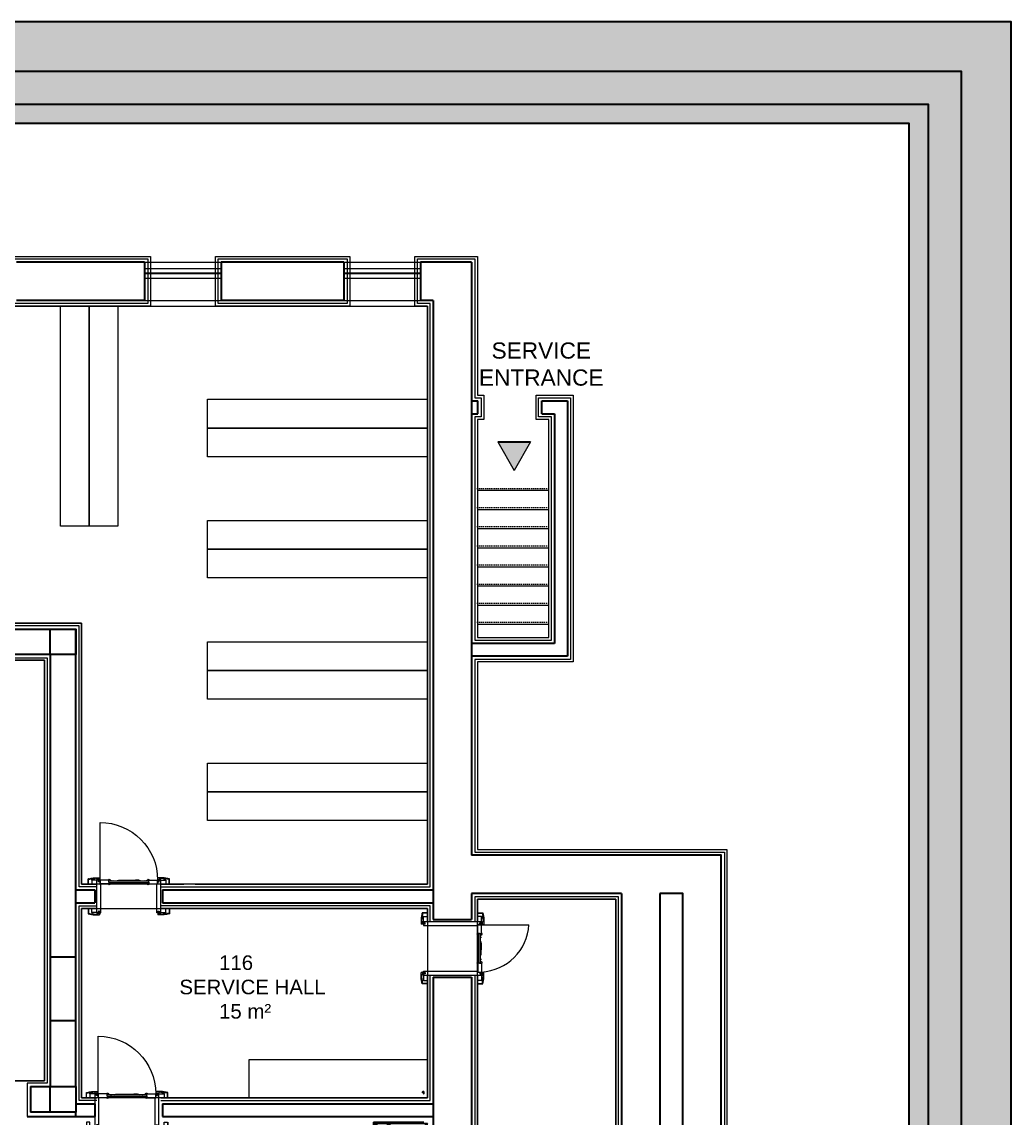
# Model space of a CAD drawing. Header units: millimetres. Extents: x 4346 to 24970, y -10214 to -5839.
# Drawn here: x 16027 to 17577, y -7699 to -5981 of the extents above; entities that cross this region are included whole.
import ezdxf

# ---------------------------------------------------------------- set-up
doc = ezdxf.new("R2010")
doc.units = ezdxf.units.MM
for name, pattern in [('A190-SU-10.01-01_R01$0$DOT2', [3.175, 0, -3.175]), ('DOT2', [0.125, 0, -0.125]), ('HIDDEN2', [0.25, 0.125, -0.125])]:
    doc.linetypes.add(name, pattern=pattern)
for name, color, linetype, lineweight in [('a_merdiven', 115, 'Continuous', 0), ('Auto-Metal', 71, 'Continuous', 0), ('Duvar', 7, 'Continuous', 30), ('duvar mevcut', 55, 'Continuous', 30), ('iç ölçü dikey', 144, 'Continuous', 20), ('Kolon', 6, 'Continuous', 35), ('QAPI_UST_KESIM', 1, 'Continuous', 5), ('TEFRIS', 11, 'Continuous', 15), ('WL - ALÇIPAN KAPLAMA', 30, 'Continuous', 15), ('YAZıMAHAL', 152, 'Continuous', 20), ('Z yazı2', 7, 'Continuous', 0)]:
    doc.layers.add(name, color=color, linetype=linetype, lineweight=lineweight)
doc.layers.add('a_mermer', color=143, linetype='Continuous', lineweight=0, transparency=0.2)
doc.layers.add('a_parke', color=35, linetype='Continuous', lineweight=0, transparency=0.2)
for name, color, linetype in [('Ahsap', 25, 'Continuous'), ('Auto-Gor_3', 8, 'Continuous'), ('Gor_2', 53, 'Continuous'), ('Hidden', 8, 'HIDDEN2'), ('mermer', 143, 'Continuous'), ('Ust_Dot', 8, 'DOT2')]:
    doc.layers.add(name, color=color, linetype=linetype)
doc.styles.add('STYLUS BT', font='stylu.ttf')

# ---------------------------------------------------------------- blocks, each defined once
blk = doc.blocks.new('kapipervaz')
at = {"layer": 'QAPI_UST_KESIM'}
for p, q in [((76393.2, 185959.7), (76395.2, 185959.7)), ((76393.2, 185959.7), (76393.2, 185956.3)), ((76393.2, 185957.2), (76405.6, 185957.2)), ((76395.2, 185959.7), (76395.2, 185957.2)), ((76405.6, 185957.2), (76405.6, 185963.7)), ((76405.6, 185963.7), (76410.8, 185963.7)), ((76405.6, 185957.2), (76405.6, 185955.5)), ((76410.8, 185963.7), (76410.8, 185955.7)), ((76402.2, 185954.9), (76400.8, 185954.9)), ((76405.6, 185955.5), (76402.2, 185955.5)), ((76402.2, 185955.5), (76402.2, 185954.9)), ((76405.6, 185955.5), (76405.6, 185955.1)), ((76407, 185955.1), (76407.2, 185955.1))]:
    blk.add_line(p, q, dxfattribs=at)
for centre, radius, start, end in [((76393.3, 185956.3), 0.154, 164.5943, 245.8606), ((76393.7, 185953.6), 2.61, 60.471, 98.9376), ((76395.2, 185956), 0.275, 217.0222, 348.7051), ((76395.7, 185952.3), 3.62, 35.9499, 94.6026), ((76399.6, 185955.1), 1.15, 211.4655, 352.0444), ((76406.3, 185955.3), 0.766, 199.2135, 337.6241), ((76409, 185953), 2.73, 74.455, 132.3462), ((76410.3, 185955.8), 0.516, 194.6871, 347.1328)]:
    blk.add_arc(centre, radius, start, end, dxfattribs=at)
blk = doc.blocks.new('papuc1')
at = {"layer": 'QAPI_UST_KESIM'}
for p, q in [((76393.2, 185928.6), (76401.3, 185930.1)), ((76393.2, 185920), (76393.2, 185928.6)), ((76401.3, 185930.1), (76411.2, 185930.1)), ((76411.2, 185925.7), (76411.2, 185930.1))]:
    blk.add_line(p, q, dxfattribs=at)
blk = doc.blocks.new('kk')
at = {"layer": 'QAPI_UST_KESIM'}
for p, q in [((-22.3, 93.9), (28.9, 93.9)), ((-22.3, 89.6), (-22.3, 87.8)), ((-22.3, 87.8), (22.3, 87.8)), ((22.3, 89.2), (22.3, 87.8)), ((22.8, 89), (28.9, 89)), ((22.8, 75.2), (22.8, 89)), ((28.8, 75.2), (28.8, 89)), ((22.6, 72.9), (22.6, 73.2)), ((25.8, 75.2), (22.8, 75.2)), ((24.5, 71.3), (23.9, 71.3)), ((24.5, 75.2), (24.5, 12.6)), ((25.7, 75.2), (28.8, 75.2)), ((27, 75.2), (27, 12.6)), ((27, 71.3), (27.6, 71.3)), ((28.9, 72.9), (28.9, 73.2)), ((23.3, 60.1), (23, 60.1)), ((23, 60.1), (23, 54.5)), ((23, 27.6), (23, 54.5)), ((28.2, 60.1), (28.5, 60.1)), ((28.5, 60.1), (28.5, 54.5)), ((28.5, 27.6), (28.5, 54.5)), ((23.3, 27.6), (23, 27.6)), ((28.2, 27.6), (28.5, 27.6)), ((-22.3, -1.8), (-22.3, 0)), ((-22.3, 0), (22.3, 0)), ((22.3, -1.4), (22.3, 0)), ((22.6, 14.9), (22.6, 14.6)), ((22.8, 12.6), (22.8, -1.2)), ((25.8, 12.6), (22.8, 12.6)), ((24.5, 16.5), (23.9, 16.5)), ((25.7, 12.6), (28.8, 12.6)), ((27, 16.5), (27.6, 16.5)), ((28.8, 12.6), (28.8, -1.2)), ((28.9, 14.9), (28.9, 14.6)), ((-22.3, -6.1), (28.9, -6.1)), ((22.8, -1.2), (28.9, -1.2)), ((28.8, -1.2), (22.8, -1.2))]:
    blk.add_line(p, q, dxfattribs=at)
for points in [[(22.3, 89.2), (28.8, 89.2), (28.8, 89.6)], [(28.8, -1.8), (28.8, -1.4), (22.3, -1.4)], [(28.9, -1.2), (119.1, -1.2)]]:
    blk.add_lwpolyline(points, dxfattribs=at)
for points in [[(24.6, 68.3), (24.1, 68.3), (24.1, 68.5, -1), (24.1, 69.5), (24.1, 69.8), (24.6, 69.8)], [(27, 68.3), (27.5, 68.3), (27.5, 68.5, 1), (27.5, 69.5), (27.5, 69.8), (27, 69.8)], [(24.5, 18), (24, 18), (24, 18.3, -1), (24, 19.3), (24, 19.5), (24.5, 19.5)], [(27, 18), (27.5, 18), (27.5, 18.3, 1), (27.5, 19.3), (27.5, 19.5), (27, 19.5)]]:
    blk.add_lwpolyline(points, format="xyb", dxfattribs=at)
for centre, radius, start, end in [((28.9, -1.2), 90.2, 0, 90), ((28.9, -1.2), 90.2, 0, 90), ((22.8, 74.4), 1.2, 89.5197, 264.3977), ((22, 71), 2, 6.7173, 70.3239), ((29.6, 71), 2, 109.6761, 173.2827), ((28.8, 74.4), 1.2, 275.6023, 90.4803), ((36.4, 60.7), 13.1, 175.8979, 182.55), ((25.3, 61.5), 1.92, 113.3486, 175.4857), ((26.3, 61.5), 1.92, 4.5143, 66.6514), ((15.1, 60.7), 13.1, 357.45, 4.1021), ((36.4, 27.1), 13.1, 177.45, 184.1021), ((25.3, 26.3), 1.92, 184.5143, 246.6514), ((26.3, 26.3), 1.92, 293.3486, 355.4857), ((15.1, 27.1), 13.1, 355.8979, 2.55), ((22.8, 13.4), 1.2, 95.6023, 270.4803), ((22, 16.8), 2, 289.6761, 353.2827), ((29.6, 16.8), 2, 186.7173, 250.3239), ((28.8, 13.4), 1.2, 269.5197, 84.3977)]:
    blk.add_arc(centre, radius, start, end, dxfattribs=at)
at = {"layer": 'QAPI_UST_KESIM', "extrusion": (0, 0, -1), "zscale": -1}
for name, p, rotation in [('papuc1', (-185904.3, 76500.8), 270), ('kapipervaz', (185979.4, -76303.6), 90.00000000000001), ('kapipervaz', (-185986, 76391.4), 270), ('papuc1', (185897.7, -76413), 90.00000000000001)]:
    blk.add_blockref(name, p, dxfattribs=dict(at, rotation=rotation))
at = {"layer": 'QAPI_UST_KESIM'}
for name, p, rotation in [('papuc1', (-185897.7, 76500.8), 270), ('kapipervaz', (185986, -76303.6), 90.00000000000001), ('papuc1', (185904.3, -76413), 90.00000000000001), ('kapipervaz', (-185979.4, 76391.4), 270)]:
    blk.add_blockref(name, p, dxfattribs=dict(at, rotation=rotation))
blk = doc.blocks.new('ghdfh')
at = {"layer": 'QAPI_UST_KESIM'}
for p, q in [((15324, 2938.8), (15415.1, 2938.8)), ((15324, 2934.5), (15324, 2932.7)), ((15324, 2932.7), (15408.5, 2932.7)), ((15408.5, 2934.1), (15408.5, 2932.7)), ((15409, 2933.9), (15415.1, 2933.9)), ((15415, 2933.9), (15409, 2933.9)), ((15409, 2920.2), (15409, 2933.9)), ((15415, 2920.2), (15415, 2933.9)), ((15408.8, 2917.8), (15408.8, 2918.1)), ((15412, 2920.2), (15409, 2920.2)), ((15409.6, 2905.1), (15409.2, 2905.1)), ((15409.2, 2905.1), (15409.2, 2894.3)), ((15410.7, 2916.2), (15410.2, 2916.2)), ((15410.7, 2873.6), (15410.7, 2920.2)), ((15411.9, 2920.2), (15415, 2920.2)), ((15413.2, 2873.6), (15413.2, 2920.2)), ((15413.2, 2916.2), (15413.8, 2916.2)), ((15414.4, 2905.1), (15414.7, 2905.1)), ((15414.7, 2905.1), (15414.7, 2894.3)), ((15415.1, 2917.8), (15415.1, 2918.1)), ((15409.2, 2888.6), (15409.2, 2894.3)), ((15409.6, 2888.6), (15409.2, 2888.6)), ((15414.4, 2888.6), (15414.7, 2888.6)), ((15414.7, 2888.6), (15414.7, 2894.3)), ((15408.8, 2875.8), (15408.8, 2875.5)), ((15409, 2873.5), (15409, 2859.7)), ((15412, 2873.5), (15409, 2873.5)), ((15410.7, 2877.5), (15410.2, 2877.5)), ((15411.9, 2873.5), (15415, 2873.5)), ((15413.2, 2877.5), (15413.8, 2877.5)), ((15415, 2873.5), (15415, 2859.7)), ((15415.1, 2875.8), (15415.1, 2875.5)), ((15324, 2859.1), (15324, 2860.9)), ((15324, 2860.9), (15408.5, 2860.9)), ((15324, 2854.8), (15415.1, 2854.8)), ((15408.5, 2859.5), (15408.5, 2860.9)), ((15409, 2859.7), (15415.1, 2859.7))]:
    blk.add_line(p, q, dxfattribs=at)
for points in [[(15415, 2934.5), (15415, 2934.1), (15408.5, 2934.1)], [(15415.1, 2933.9), (15489.3, 2933.9)], [(15408.5, 2859.5), (15415, 2859.5), (15415, 2859.1)]]:
    blk.add_lwpolyline(points, dxfattribs=at)
for points in [[(15410.7, 2914.7), (15410.2, 2914.7), (15410.2, 2914.5, 1), (15410.2, 2913.5), (15410.2, 2913.2), (15410.7, 2913.2)], [(15413.2, 2914.7), (15413.7, 2914.7), (15413.7, 2914.5, -1), (15413.7, 2913.5), (15413.7, 2913.2), (15413.2, 2913.2)], [(15410.8, 2880.5), (15410.3, 2880.5), (15410.3, 2880.2, 1), (15410.3, 2879.2), (15410.3, 2879), (15410.8, 2879)], [(15413.2, 2880.5), (15413.7, 2880.5), (15413.7, 2880.2, -1), (15413.7, 2879.2), (15413.7, 2879), (15413.2, 2879)]]:
    blk.add_lwpolyline(points, format="xyb", dxfattribs=at)
for centre, radius, start, end in [((15410.6, 2938.4), 78.8, 273.2511, 356.7489), ((15409, 2919.3), 1.2, 89.5197, 264.3977), ((15408.2, 2916), 2, 6.7173, 70.3239), ((15422.6, 2905.7), 13.1, 175.8979, 182.55), ((15411.5, 2906.5), 1.92, 113.3486, 175.4857), ((15412.5, 2906.5), 1.92, 4.5143, 66.6514), ((15415.8, 2916), 2, 109.6761, 173.2827), ((15401.3, 2905.7), 13.1, 357.45, 4.1021), ((15415, 2919.3), 1.2, 275.6023, 90.4803), ((15422.6, 2888), 13.1, 177.45, 184.1021), ((15411.5, 2887.2), 1.92, 184.5143, 246.6514), ((15412.5, 2887.2), 1.92, 293.3486, 355.4857), ((15401.3, 2888), 13.1, 355.8979, 2.55), ((15409, 2874.3), 1.2, 95.6023, 270.4803), ((15408.2, 2877.7), 2, 289.6761, 353.2827), ((15415.8, 2877.7), 2, 186.7173, 250.3239), ((15415, 2874.3), 1.2, 269.5197, 84.3977)]:
    blk.add_arc(centre, radius, start, end, dxfattribs=at)
at = {"layer": 'QAPI_UST_KESIM', "xscale": -1}
for name, p, rotation in [('papuc1', (201250.5, 79345.7), 89.99999999999993), ('kapipervaz', (-170633.2, -73458.6), 270), ('kapipervaz', (201372.2, 79252.3), 89.99999999999993), ('papuc1', (-170511.5, -73552.1), 270)]:
    blk.add_blockref(name, p, dxfattribs=dict(at, rotation=rotation))
at = {"layer": 'QAPI_UST_KESIM', "extrusion": (0, 0, -1), "xscale": -1, "zscale": -1}
for name, p, rotation in [('papuc1', (170511.5, 79345.7), 90), ('kapipervaz', (-201372.2, -73458.6), 270), ('papuc1', (-201250.5, -73552.1), 270), ('kapipervaz', (170633.2, 79252.3), 90)]:
    blk.add_blockref(name, p, dxfattribs=dict(at, rotation=rotation))
blk = doc.blocks.new('5x5')
for p, q in [((5, 5), (0, 0)), ((5, 0), (0, 5))]:
    blk.add_line(p, q)
blk.add_lwpolyline([(5, 0), (0, 0), (0, 5), (5, 5)], close=True)
blk = doc.blocks.new('kutuprofil_4x4')
for p, q in [((0.2, 0.2), (3.8, 3.8)), ((0.2, 3.8), (3.8, 0.2))]:
    blk.add_line(p, q)
for points in [[(0, 0), (0, 4), (4, 4), (4, 0)], [(0.2, 0.2), (0.2, 3.8), (3.8, 3.8), (3.8, 0.2)]]:
    blk.add_lwpolyline(points, close=True)
blk = doc.blocks.new('4040')
at = {"extrusion": (0, 0, -1), "zscale": -1, "rotation": 180}
blk.add_blockref('kutuprofil_4x4', (8305.7, -45158.1), dxfattribs=at)
blk = doc.blocks.new('ark panel')
at = {"layer": 'Ahsap'}
for p, q in [((23.2, 580, 0), (88.5, 580, 0)), ((25.2, 582, 0), (88.5, 582, 0)), ((23.2, 375, 0), (88.5, 375, 0)), ((25.2, 373, 0), (88.5, 373, 0)), ((23.2, -745, 0), (88.5, -745, 0)), ((25.2, -743, 0), (88.5, -743, 0))]:
    blk.add_line(p, q, dxfattribs=at)
at = {"layer": 'Ahsap', "elevation": 0}
blk.add_lwpolyline([(82.5, 678), (82.5, 674.5), (80.5, 676.5), (80.5, 677.5), (81, 677.5), (81, 678)], close=True, dxfattribs=at)
for points in [[(3.7, 630), (3.7, 580), (23.2, 580)], [(3.7, 630), (82.5, 630)], [(84.5, 628), (5.7, 628), (5.7, 582), (25.2, 582)], [(23.2, 580), (23.2, 580)], [(25.2, 582), (25.2, 582)], [(25.2, 582), (25.2, 582)], [(88.5, 580), (88.5, 582)], [(3.7, 375), (3.7, 315), (88.5, 315)], [(3.7, 375), (23.2, 375)], [(3.7, 375), (23.2, 375)], [(25.2, 373), (5.7, 373), (5.7, 317), (88.5, 317)], [(23.2, 375), (23.2, 375)], [(23.2, 375), (23.2, 375)], [(25.2, 373), (25.2, 373)], [(25.2, 373), (25.2, 367)], [(-1868, -687), (-1938.5, -687)], [(-1848.5, -747), (-1848.5, -687), (-1923.5, -687)], [(3.7, -745), (3.7, -685), (79.5, -685)], [(25.2, -743), (5.7, -743), (5.7, -687), (84.5, -687)], [(23.2, -685), (82.5, -685)], [(84.5, -687), (84.5, -687)], [(-1938.5, -745), (-1850.5, -745), (-1850.5, -689), (-1938.5, -689)], [(25.2, -743), (25.2, -737)], [(-1848.5, -747), (-1938.5, -747)], [(-1870, -745), (-1870, -739)], [(-1848.5, -747), (-1868, -747)], [(3.7, -745), (23.2, -745)], [(3.7, -745), (23.2, -745)], [(23.2, -745), (23.2, -745)], [(23.2, -745), (23.2, -745)], [(25.2, -743), (25.2, -743)]]:
    blk.add_lwpolyline(points, dxfattribs=at)
at = {"layer": 'Auto-Gor_3', "elevation": 0}
for points in [[(9.7, 624), (9.7, 586), (25.2, 586), (25.2, 624)], [(9.7, 369), (9.7, 321), (25.2, 321), (25.2, 369)], [(-10.3, 52), (84.5, 52), (84.5, 100), (-10.3, 100)], [(-10.3, -422), (84.5, -422), (84.5, -470), (-10.3, -470)], [(-1854.5, -741), (-1854.5, -693), (-1870, -693), (-1870, -741)], [(9.7, -739), (9.7, -691), (25.2, -691), (25.2, -739)]]:
    blk.add_lwpolyline(points, close=True, dxfattribs=at)
for points in [[(29.2, 628), (29.2, 586)], [(29.2, 624), (84.5, 624), (84.5, 586)], [(29.2, 586), (23.2, 586)], [(29.2, 586), (84.4, 586)], [(29.2, 369), (29.2, 369), (84.5, 369)], [(29.2, 369), (29.2, 321)], [(84.5, 321), (84.5, 369)], [(29.2, 321), (84.5, 321)], [(-1874, -693), (-1934.5, -693)], [(-1934.5, -693), (-1934.5, -741)], [(-1874, -741), (-1874, -693)], [(29.2, -691), (84.5, -691)], [(29.2, -739), (29.2, -691)], [(84.5, -691), (84.5, -739)], [(-1874, -741), (-1874, -741), (-1934.5, -741)], [(29.2, -739), (29.2, -739), (84.5, -739)]]:
    blk.add_lwpolyline(points, dxfattribs=at)
at = {"layer": 'Gor_2', "elevation": 0}
for points in [[(-21.3, 77.5), (-18.3, 77.5)], [(-21.3, 74.5), (-18.3, 74.5)], [(-21.3, -444.5), (-18.3, -444.5)], [(-21.3, -447.5), (-18.3, -447.5)]]:
    blk.add_lwpolyline(points, dxfattribs=at)
for points in [[(-18.3, 70.5), (-16.3, 70.5), (-16.3, 81.5), (-18.3, 81.5)], [(-18.3, -451.5), (-16.3, -451.5), (-16.3, -440.5), (-18.3, -440.5)]]:
    blk.add_lwpolyline(points, close=True, dxfattribs=at)
at = {"layer": 'Gor_2'}
for centre, radius in [((-33.3, 76, 0), 12), ((-33.3, 76, 0), 10), ((-33.3, 76, 0), 8), ((-33.3, 76, 0), 6), ((-33.3, 76, 0), 2), ((-33.3, -446, 0), 12), ((-33.3, -446, 0), 10), ((-33.3, -446, 0), 8), ((-33.3, -446, 0), 6), ((-33.3, -446, 0), 2)]:
    blk.add_circle(centre, radius, dxfattribs=at)
at = {"layer": 'Hidden', "ltscale": 0.2, "elevation": 0}
for points in [[(-31.3, 77.5), (-21.2, 77.5)], [(-31.3, 74.5), (-21.3, 74.5)], [(-31.3, -444.5), (-21.2, -444.5)], [(-31.3, -447.5), (-21.3, -447.5)]]:
    blk.add_lwpolyline(points, dxfattribs=at)
at = {"layer": 'mermer', "elevation": 0}
for points in [[(-16.3, 46), (-16.3, 106), (88.5, 106)], [(-14.3, 48), (-14.3, 104), (88.5, 104)], [(88.5, 46), (-16.3, 46)], [(-14.3, 48), (88.5, 48)], [(-16.3, -416), (-16.3, -476), (88.5, -476)], [(88.5, -416), (-16.3, -416)], [(-14.3, -418), (-14.3, -474), (88.5, -474)], [(88.5, -418), (-14.3, -418)], [(-1845.5, -1006), (-1845.5, -1001), (-1863.5, -1001), (-1863.5, -1006)], [(-1732.5, -1006), (-1732.5, -1001), (-1750.5, -1001), (-1750.5, -1006)], [(-1542.5, -1006), (-1542.5, -1001), (-1560.5, -1001), (-1560.5, -1006)], [(-1429.5, -1006), (-1429.5, -1001), (-1447.5, -1001), (-1447.5, -1006)], [(-1224.5, -1006), (-1224.5, -1001), (-1242.5, -1001), (-1242.5, -1006)], [(-1111.5, -1006), (-1111.5, -1001), (-1129.5, -1001), (-1129.5, -1006)], [(-964.5, -1006), (-964.5, -1001), (-982.5, -1001), (-982.5, -1006)], [(-851.5, -1006), (-851.5, -1001), (-869.5, -1001), (-869.5, -1006)], [(-710.5, -1006), (-710.5, -1001), (-728.5, -1001), (-728.5, -1006)], [(-597.5, -1006), (-597.5, -1001), (-615.5, -1001), (-615.5, -1006)], [(-390.5, -1006), (-390.5, -1001), (-408.5, -1001), (-408.5, -1006)], [(-277.5, -1006), (-277.5, -1001), (-295.5, -1001), (-295.5, -1006)], [(-91.5, -1006), (-91.5, -1001), (-109.5, -1001), (-109.5, -1006)], [(19.5, -1006), (19.5, -1001), (1.5, -1001), (1.5, -1006)]]:
    blk.add_lwpolyline(points, dxfattribs=at)
at = {"layer": 'Ust_Dot', "elevation": 0}
blk.add_lwpolyline([(-1070.4, -680.8), (-1070.4, -644.3), (-761.3, -644.3), (-761.3, -680.8), (-1070.4, -680.8)], dxfattribs=at)
blk.add_lwpolyline([(-1068.4, -678.8), (-1068.4, -646.3), (-763.3, -646.3), (-763.3, -678.8)], close=True, dxfattribs=at)
at = {"layer": 'Auto-Metal', "xscale": -0.8, "yscale": 0.8, "zscale": 0.8, "rotation": 180}
for p in [(5.7, 628, 0), (25.2, 628, 0), (84.5, 628, 0), (5.7, 586, 0), (25.2, 586, 0), (84.5, 586, 0), (25.2, 373, 0), (84.5, 373, 0), (5.7, 321, 0), (25.2, 321, 0), (84.5, 321, 0), (-14.3, 104, 0), (84.5, 104, 0), (-14.3, -418, 0), (84.5, -418, 0), (84.5, -687, 0)]:
    blk.add_blockref('5x5', p, dxfattribs=at)
at = {"layer": 'Auto-Metal', "rotation": 180}
blk.add_blockref('4040', (-8296, -44789.1, 0), dxfattribs=at)
at = {"layer": 'Auto-Metal', "yscale": 0.8, "zscale": 0.8}
for p, xscale in [((-14.3, 48, 0), 0.8), ((84.5, 48, 0), 0.8), ((-14.3, -474, 0), 0.8), ((84.5, -474, 0), 0.8), ((5.7, -691, 0), 0.8), ((25.2, -691, 0), 0.8), ((-1934.5, -693, 0), -0.8), ((-1870, -693, 0), -0.8), ((-1850.5, -693, 0), -0.8), ((-1934.5, -745, 0), -0.8), ((-1870, -745, 0), -0.8), ((25.2, -743, 0), 0.8), ((84.5, -743, 0), 0.8)]:
    blk.add_blockref('5x5', p, dxfattribs=dict(at, xscale=xscale))
at = {"layer": 'Auto-Metal'}
blk.add_blockref('4040', (6452, 44417.1, 0), dxfattribs=at)
at = {"layer": 'Auto-Metal', "xscale": -1}
blk.add_blockref('4040', (-8296, 44419.3, 0), dxfattribs=at)

msp = doc.modelspace()

# ---------------------------------------------------------------- hatches: boundary and pattern name
at = {"layer": 'Duvar'}
h = msp.add_hatch(color=256, dxfattribs=at)
h.dxf.hatch_style = 1
h.paths.add_polyline_path([(11668.2, -10136.8), (17499.2, -10136.8), (17499.2, -6058.9), (11668.2, -6058.9)], flags=16)
h.paths.add_polyline_path([(11590.6, -10214.3), (17576.7, -10214.3), (17576.7, -5981.3), (11590.6, -5981.3)])
at = {"layer": 'Duvar', "true_color": 0x636466}
h = msp.add_hatch(color=251, dxfattribs=at)
h.dxf.hatch_style = 1
h.paths.add_polyline_path([(11719.9, -10085.1), (17447.5, -10085.1), (17447.5, -6110.6), (11719.9, -6110.6)], flags=16)
h.paths.add_polyline_path([(11668.2, -10136.8), (17499.2, -10136.8), (17499.2, -6058.9), (11668.2, -6058.9)])
at = {"layer": 'Duvar'}
h = msp.add_hatch(color=256, dxfattribs=at)
h.dxf.hatch_style = 1
h.paths.add_polyline_path([(11750.1, -10054.9), (17417.3, -10054.9), (17417.3, -6140.7), (11750.1, -6140.7)], flags=16)
h.paths.add_polyline_path([(11719.9, -10085.1), (17447.5, -10085.1), (17447.5, -6110.6), (11719.9, -6110.6)])
at = {"layer": 'Z yazı2', "linetype": 'Continuous'}
h = msp.add_hatch(color=7, dxfattribs=at)
h.dxf.hatch_style = 1
h.set_gradient(color1=(250, 207, 182), color2=(250, 207, 182), tint=1)
h.paths.add_polyline_path([(16798.4, -6684.1), (16824.2, -6639.4), (16772.6, -6639.4)])

# ---------------------------------------------------------------- linework, layer by layer
at = {"color": 5, "lineweight": 0}
for p, q in [((16219.5, -6357.8), (16339.5, -6357.8)), ((16219.5, -6367.8), (16339.5, -6367.8)), ((16531.7, -6357.8), (16651.7, -6357.8)), ((16531.7, -6367.8), (16651.7, -6367.8)), ((16219.5, -6382.8), (16339.5, -6382.8)), ((16531.7, -6382.8), (16651.7, -6382.8)), ((16219.5, -6417.8), (16339.5, -6417.8)), ((16531.7, -6417.8), (16651.7, -6417.8))]:
    msp.add_line(p, q, dxfattribs=at)
at = {"color": 5, "lineweight": 30}
for p, q in [((16219.5, -6375.3), (16339.5, -6375.3)), ((16531.7, -6375.3), (16651.7, -6375.3))]:
    msp.add_line(p, q, dxfattribs=at)
at = {"layer": 'a_merdiven', "color": 31, "linetype": 'A190-SU-10.01-01_R01$0$DOT2', "true_color": 0xfecc66}
for p, q in [((16740.7, -6712.3), (16852.7, -6712.3)), ((16740.7, -6742.3), (16852.7, -6742.3)), ((16740.7, -6772.3), (16852.7, -6772.3)), ((16740.7, -6802.3), (16852.7, -6802.3)), ((16740.7, -6832.3), (16852.7, -6832.3)), ((16740.7, -6862.3), (16852.7, -6862.3)), ((16740.7, -6892.3), (16852.7, -6892.3)), ((16740.7, -6922.3), (16852.7, -6922.3))]:
    msp.add_line(p, q, dxfattribs=at)
at = {"layer": 'a_merdiven'}
for p, q in [((16740.7, -6715.3), (16852.7, -6715.3)), ((16740.7, -6745.3), (16852.7, -6745.3)), ((16740.7, -6775.3), (16852.7, -6775.3)), ((16740.7, -6805.3), (16852.7, -6805.3)), ((16740.7, -6835.3), (16852.7, -6835.3)), ((16740.7, -6865.3), (16852.7, -6865.3)), ((16740.7, -6895.3), (16852.7, -6895.3)), ((16740.7, -6925.3), (16852.7, -6925.3))]:
    msp.add_line(p, q, dxfattribs=at)
at = {"layer": 'a_mermer'}
for points in [[(16662.7, -6764.9), (16662.7, -6426.8), (16642.7, -6426.8), (16642.7, -6348.8), (16740.7, -6348.8), (16740.7, -6566.3), (16750.7, -6566.3), (16750.7, -6604.3), (16740.7, -6604.3), (16740.7, -6946.3), (16852.7, -6946.3), (16852.7, -6604.3), (16832.7, -6604.3), (16832.7, -6566.3), (16890.7, -6566.3), (16890.7, -6984.3), (16740.7, -6984.3), (16740.7, -7278.3), (17131.7, -7278.3), (17131.7, -8360.3)], [(15227.7, -6426.8), (16662.7, -6426.8), (16662.7, -6764.9)], [(16662.7, -6764.9), (16662.7, -7332.8), (16280.7, -7332.8)], [(16280.7, -7332.8), (16120.7, -7332.8), (16120.7, -6981.8), (16120.7, -6981.8), (16120.7, -6923.8), (15209.7, -6923.8), (15209.7, -6981.8), (16062.7, -6981.8), (16062.7, -7640.8), (15227.7, -7640.8), (15227.7, -6981.8)]]:
    msp.add_lwpolyline(points, dxfattribs=at)
for points in [[(16740.7, -7356.3), (16957.7, -7356.3), (16957.7, -8282.3), (16740.7, -8282.3)], [(16120.7, -7370.8), (16662.7, -7370.8), (16662.7, -7667.8), (16120.7, -7667.8)]]:
    msp.add_lwpolyline(points, close=True, dxfattribs=at)
at = {"layer": 'Duvar', "color": 7}
msp.add_line((16772.6, -6639.4), (16824.2, -6639.4), dxfattribs=at)
at = {"layer": 'Duvar'}
for p, q in [((16111.7, -7341.8), (16141.7, -7341.8)), ((16141.7, -7341.8), (16141.7, -7361.8)), ((16247.7, -7341.8), (16289.7, -7341.8)), ((16247.7, -7341.8), (16247.7, -7361.8)), ((16289.7, -7341.8), (16671.7, -7341.8)), ((16111.7, -7361.8), (16141.7, -7361.8)), ((16247.7, -7361.8), (16671.7, -7361.8)), ((16071.7, -7446.8), (16071.7, -7546.8)), ((16111.7, -7546.8), (16111.7, -7446.8)), ((16111.7, -7676.8), (16141.7, -7676.8)), ((16141.7, -7676.8), (16141.7, -7696.8)), ((16247.7, -7676.8), (16671.7, -7676.8)), ((16247.7, -7676.8), (16247.7, -7696.8)), ((16111.7, -7696.8), (16141.7, -7696.8)), ((16247.7, -7696.8), (16671.7, -7696.8))]:
    msp.add_line(p, q, dxfattribs=at)
for points in [[(11590.6, -10214.3), (17576.7, -10214.3), (17576.7, -5981.3), (11590.6, -5981.3)], [(11668.2, -10136.8), (17499.2, -10136.8), (17499.2, -6058.9), (11668.2, -6058.9)], [(11719.9, -10085.1), (17447.5, -10085.1), (17447.5, -6110.6), (11719.9, -6110.6)], [(11750.1, -10054.9), (17417.3, -10054.9), (17417.3, -6140.7), (11750.1, -6140.7)]]:
    msp.add_lwpolyline(points, close=True, dxfattribs=at)
msp.add_lwpolyline([(16035.7, -7696.8), (16111.7, -7696.8), (16111.7, -7689.8)], dxfattribs=at)
at = {"layer": 'duvar mevcut', "lineweight": 30}
for p, q in [((16731.7, -6575.3), (16741.7, -6575.3)), ((16731.7, -6575.3), (16741.7, -6575.3)), ((16741.7, -6595.3), (16741.7, -6575.3)), ((16841.7, -6575.3), (16867.4, -6575.3)), ((16841.7, -6575.3), (16881.7, -6575.3)), ((16841.7, -6595.3), (16841.7, -6575.3)), ((16881.7, -6575.3), (16881.7, -6975.3)), ((16731.7, -6595.3), (16741.7, -6595.3)), ((16841.7, -6595.3), (16861.7, -6595.3)), ((16861.7, -6595.3), (16861.7, -6955.3)), ((16111.7, -6972.8), (16111.7, -6932.8)), ((16861.7, -6955.3), (16731.7, -6955.3)), ((16881.7, -6975.3), (16731.7, -6975.3)), ((16040.7, -7649.8), (16040.7, -7689.8))]:
    msp.add_line(p, q, dxfattribs=at)
for points in [[(16219.5, -6357.8), (16018.9, -6357.8)], [(16219.5, -6357.8), (16219.5, -6417.8)], [(16531.7, -6357.8), (16339.5, -6357.8)], [(16339.5, -6357.8), (16339.5, -6417.8)], [(16531.7, -6357.8), (16531.7, -6417.8)], [(16731.7, -6357.8), (16651.7, -6357.8)], [(16651.7, -6357.8), (16651.7, -6417.8)], [(16731.7, -6357.8), (16731.7, -7287.3)], [(16219.5, -6417.8), (16018.9, -6417.8)], [(16531.7, -6417.8), (16339.5, -6417.8)], [(16671.7, -6417.8), (16651.7, -6417.8)], [(16671.7, -6417.8), (16671.7, -6754.4)], [(16671.7, -6754.4), (16671.7, -7388.3)], [(16071.7, -6972.8), (15218.7, -6972.8), (15218.7, -6932.8), (16111.7, -6932.8)], [(16071.7, -6972.8), (16071.7, -7446.8), (16111.7, -7446.8), (16111.7, -6972.8)], [(17122.7, -8351.3), (17122.7, -7287.3), (16731.7, -7287.3)], [(16731.7, -7347.3), (16731.7, -7388.3)], [(16966.7, -7347.3), (16731.7, -7347.3)], [(16966.7, -7347.3), (16966.7, -8291.3)], [(17062.7, -8291.3), (17062.7, -7347.3), (17026.7, -7347.3)], [(17026.7, -7347.3), (17026.7, -8291.3)], [(16671.7, -7388.3), (16731.7, -7388.3)], [(16671.7, -7478.3), (16671.7, -9350.8)], [(16671.7, -7478.3), (16731.7, -7478.3)], [(16731.7, -7478.3), (16731.7, -8291.3)], [(16040.7, -7649.8), (16071.7, -7649.8)], [(16071.7, -7689.8), (16040.7, -7689.8)]]:
    msp.add_lwpolyline(points, dxfattribs=at)
msp.add_lwpolyline([(16071.7, -7649.8), (16111.7, -7649.8), (16111.7, -7546.8), (16071.7, -7546.8)], close=True, dxfattribs=at)
at = {"layer": 'Kolon', "lineweight": 30}
for points in [[(16071.7, -6932.8), (16111.7, -6932.8), (16111.7, -6972.8), (16071.7, -6972.8), (16071.7, -6932.8)], [(16071.7, -7649.8), (16111.7, -7649.8), (16111.7, -7689.8), (16071.7, -7689.8), (16071.7, -7649.8)]]:
    msp.add_lwpolyline(points, dxfattribs=at)
at = {"layer": 'TEFRIS'}
for points in [[(16087.7, -6771.5), (16087.7, -6426.8), (16132.7, -6426.8), (16132.7, -6771.5), (16087.7, -6771.5)], [(16132.7, -6771.5), (16132.7, -6426.8), (16177.7, -6426.8), (16177.7, -6771.5), (16132.7, -6771.5)], [(16318, -6572.8), (16662.7, -6572.8), (16662.7, -6617.8), (16318, -6617.8), (16318, -6572.8)], [(16318, -6617.8), (16662.7, -6617.8), (16662.7, -6662.8), (16318, -6662.8), (16318, -6617.8)], [(16318, -6762.8), (16662.7, -6762.8), (16662.7, -6807.8), (16318, -6807.8), (16318, -6762.8)], [(16318, -6807.8), (16662.7, -6807.8), (16662.7, -6852.8), (16318, -6852.8), (16318, -6807.8)], [(16318, -6952.8), (16662.7, -6952.8), (16662.7, -6997.8), (16318, -6997.8), (16318, -6952.8)], [(16318, -6997.8), (16662.7, -6997.8), (16662.7, -7042.8), (16318, -7042.8), (16318, -6997.8)], [(16318, -7142.8), (16662.7, -7142.8), (16662.7, -7187.8), (16318, -7187.8), (16318, -7142.8)], [(16318, -7187.8), (16662.7, -7187.8), (16662.7, -7232.8), (16318, -7232.8), (16318, -7187.8)]]:
    msp.add_lwpolyline(points, dxfattribs=at)
msp.add_lwpolyline([(16382.7, -7607.8), (16382.7, -7667.8), (16662.7, -7667.8), (16662.7, -7607.8)], close=True, dxfattribs=at)
at = {"layer": 'WL - ALÇIPAN KAPLAMA'}
msp.add_line((16035.7, -7644.8), (16035.7, -7696.8), dxfattribs=at)
for points in [[(16228.5, -6426.8), (16009.9, -6426.8), (16009.9, -6348.8), (16228.5, -6348.8)], [(16224.5, -6422.8), (16013.9, -6422.8), (16013.9, -6352.8), (16224.5, -6352.8)], [(16540.7, -6426.8), (16330.5, -6426.8), (16330.5, -6348.8), (16540.7, -6348.8)], [(16536.7, -6422.8), (16334.5, -6422.8), (16334.5, -6352.8), (16536.7, -6352.8)], [(16111.7, -6972.8), (16071.7, -6972.8), (16071.7, -6932.8), (16111.7, -6932.8)], [(17026.7, -8291.3), (17026.7, -7347.3), (17062.7, -7347.3), (17062.7, -8291.3)]]:
    msp.add_lwpolyline(points, close=True, dxfattribs=at)
for points in [[(16666.7, -6768.9), (16666.7, -6422.8), (16646.7, -6422.8), (16646.7, -6352.8), (16736.7, -6352.8), (16736.7, -6570.3), (16746.7, -6570.3), (16746.7, -6600.3), (16736.7, -6600.3), (16736.7, -6950.3), (16856.7, -6950.3), (16856.7, -6600.3), (16836.7, -6600.3), (16836.7, -6570.3), (16886.7, -6570.3), (16886.7, -6980.3), (16736.7, -6980.3), (16736.7, -7282.3), (17127.7, -7282.3), (17127.7, -8356.3)], [(16284.7, -7336.8), (16666.7, -7336.8), (16666.7, -6760.9)], [(16298.7, -7332.8), (16662.7, -7332.8), (16662.7, -6764.9)], [(15227.7, -6923.8), (15227.7, -6930.8), (15227.7, -6972.8), (15227.7, -7640.8), (16062.7, -7640.8), (16062.7, -7546.8), (16062.7, -7446.8), (16062.7, -6981.8), (15209.7, -6981.8), (15209.7, -6923.8), (16120.7, -6923.8), (16120.7, -6981.8), (16120.7, -6981.8), (16120.7, -7332.8), (16144.7, -7332.8)], [(16144.7, -7336.8), (16116.7, -7336.8), (16116.7, -6977.8), (16116.7, -6977.8), (16116.7, -6927.8), (15213.7, -6927.8), (15213.7, -6977.8), (16066.7, -6977.8), (16066.7, -7446.8), (16066.7, -7546.8), (16066.7, -7644.8), (16035.7, -7644.8)], [(16244.7, -7332.8), (16280.7, -7332.8)], [(16244.7, -7336.8), (16284.7, -7336.8)], [(16736.7, -7475.3), (16736.7, -8286.3), (16961.7, -8286.3), (16961.7, -7352.3), (16736.7, -7352.3), (16736.7, -7391.3)], [(16144.7, -7671.8), (16116.7, -7671.8), (16116.7, -7649.8), (16116.7, -7546.8), (16116.7, -7446.8), (16116.7, -7366.8), (16144.7, -7366.8)], [(16666.7, -7391.3), (16666.7, -7366.8), (16244.7, -7366.8)], [(16740.7, -7475.3), (16740.7, -8282.3), (16957.7, -8282.3), (16957.7, -7356.3), (16740.7, -7356.3), (16740.7, -7391.3)], [(16144.7, -7370.8), (16120.7, -7370.8), (16120.7, -7446.8), (16120.7, -7546.8), (16120.7, -7649.8), (16120.7, -7667.8), (16144.7, -7667.8)], [(16662.7, -7391.3), (16662.7, -7370.8), (16244.7, -7370.8)], [(16244.7, -7671.8), (16666.7, -7671.8), (16666.7, -7475.3)], [(16244.7, -7667.8), (16662.7, -7667.8), (16662.7, -7475.3)]]:
    msp.add_lwpolyline(points, dxfattribs=at)
at = {"layer": 'Z yazı2', "color": 7, "linetype": 'Continuous'}
for p in [(16772.6, -6639.4), (16824.2, -6639.4)]:
    msp.add_line(p, (16798.4, -6684.1), dxfattribs=at)

# ---------------------------------------------------------------- block references
at = {"layer": 'a_parke', "xscale": -1, "rotation": 270}
for p in [(16150.8, -7355.1), (16148, -7690.1)]:
    msp.add_blockref('kk', p, dxfattribs=at)
at = {"layer": 'iç ölçü dikey'}
msp.add_blockref('ghdfh', (1332.2, -10330.1), dxfattribs=at)
at = {"layer": 'Ust_Dot'}
msp.add_blockref('ark panel', (16574.2, -8335.8, 0), dxfattribs=at)

# ---------------------------------------------------------------- texts
at = {"layer": 'YAZıMAHAL', "lineweight": 5, "attachment_point": 1, "style": 'STYLUS BT'}
for s, insert, char_height, width in [('{\\fArial|b0|i0|c162|p34;  SERVICE   ENTRANCE\\P      }', (16743.2, -6483.6), 25.402, 319.692), ('{\\fArial|b0|i0|c162|p34;           116\\P    SERVICE HALL \\P           \\C1;15 m²\\C256;   \\C1; \\C256; \\C1;     \\C256;     \\C1;                 }', (16238.5, -7444.3), 22.861, 296.399)]:
    msp.add_mtext(s, dxfattribs=dict(at, insert=insert, char_height=char_height, width=width))

doc.saveas('drawing.dxf')
